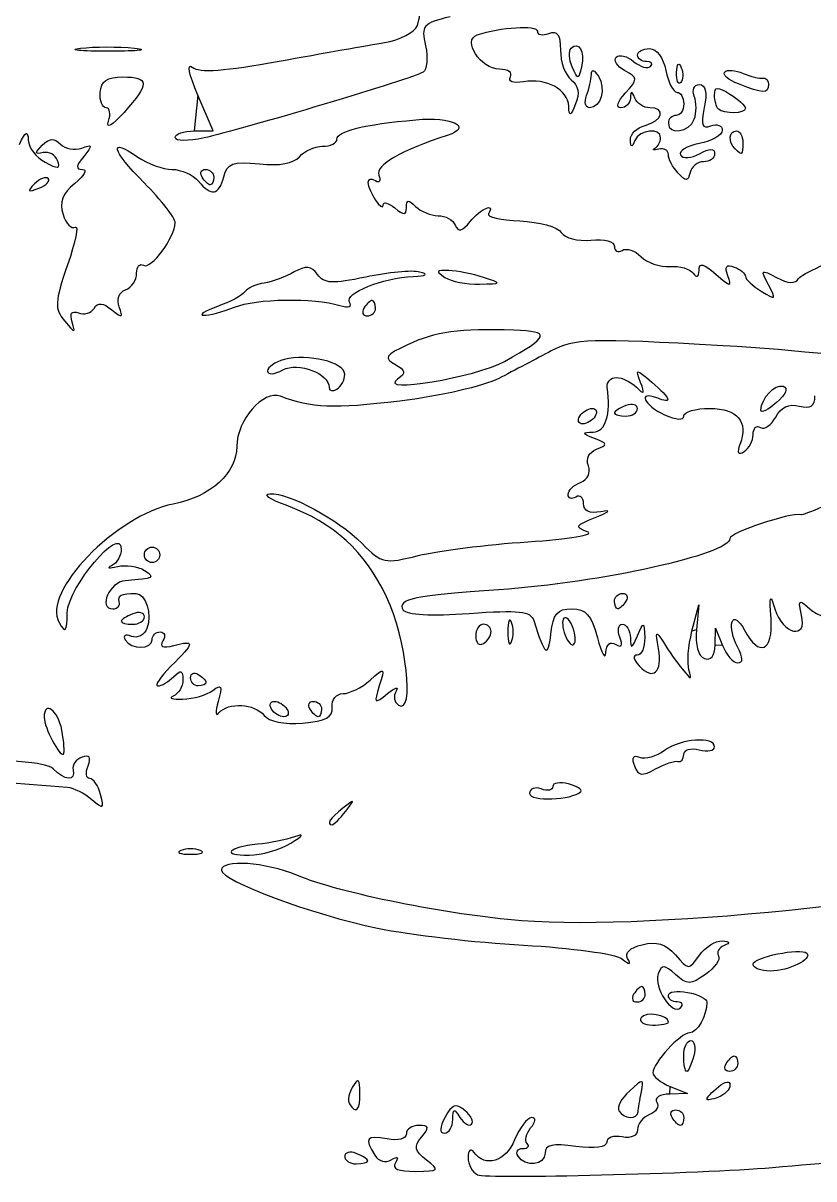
# Model space of a CAD drawing. Extents: x 199 to 1464, y -211 to 790.
# Drawn here: x 911.2 to 1143.9, y -149.9 to 190.1 of the extents above; entities that cross this region are included whole.
import ezdxf

# ---------------------------------------------------------------- set-up
doc = ezdxf.new("R2010")
doc.units = 0
doc.layers.add('Ebene_1', color=7, linetype='CONTINUOUS')

msp = doc.modelspace()

# ---------------------------------------------------------------- linework, layer by layer
at = {"layer": 'Ebene_1', "color": 7}
for points in [[(928.10856, 182.71558), (928.10856, 182.71158), (928.10856, 182.71558), (928.10856, 182.71558)], [(1072.79688, 177.204124), (1072.79688, 177.203892), (1072.79688, 177.204124), (1072.79688, 177.204124)], [(1103.51936, 175.594268), (1103.51928, 175.594268), (1103.51936, 175.594268), (1103.51936, 175.594268)], [(1121.71968, 172.196324), (1121.71968, 172.196092), (1121.71968, 172.196324), (1121.71968, 172.196324)], [(961.52736, 158.397036), (967.11608, 158.397036), (962.6016, 168.928996), (961.52736, 158.397036), (961.52736, 158.397036)], [(1077.01888, 168.787492), (1077.01888, 168.787492), (1077.01888, 168.787492), (1077.01888, 168.787492)], [(1071.7516, 165.687748), (1071.7516, 165.687748), (1071.7516, 165.687748), (1071.7516, 165.687748)], [(1115.81272, 164.822612), (1115.81272, 164.822612), (1115.81272, 164.822612), (1115.81272, 164.822612)], [(936.31768, 161.231916), (936.31768, 161.231916), (936.31768, 161.231916), (936.31768, 161.231916)], [(1120.72608, 153.106004), (1120.72608, 153.106004), (1120.72608, 153.106004), (1120.72608, 153.106004)], [(918.58136, 144.352164), (918.58136, 144.352164), (918.58136, 144.352164), (918.58136, 144.352164)], [(963.87568, 144.790964), (963.87568, 144.790964), (963.87568, 144.790964), (963.87568, 144.790964)], [(1103.9072, 146.047508), (1103.9072, 146.052308), (1103.9072, 146.047508), (1103.9072, 146.047508)], [(1046.64736, 115.309748), (1046.64736, 115.309748), (1046.64736, 115.309748), (1046.64736, 115.309748)], [(973.36584, 106.523708), (973.36584, 106.523708), (973.36584, 106.523708), (973.36584, 106.523708)], [(1014.89928, 106.238876), (1014.89928, 106.238876), (1014.89928, 106.238876), (1014.89928, 106.238876)], [(1052.84088, 90.593452), (1052.84088, 90.593452), (1052.84088, 90.593452), (1052.84088, 90.593452)], [(1005.8284, 86.813844), (1005.8284, 86.813844), (1005.8284, 86.813844), (1005.8284, 86.813844)], [(1092.00168, 76.687588), (1092.00168, 76.687588), (1092.00168, 76.687588), (1092.00168, 76.687588)], [(1128.31984, 76.214764), (1128.31984, 76.214764), (1128.31984, 76.214764), (1128.31984, 76.214764)], [(1074.99376, 74.491756), (1074.99376, 74.491756), (1074.99376, 74.491756), (1074.99376, 74.491756)], [(946.86784, 33.672884), (946.86784, 33.672884), (946.86784, 33.672884), (946.86784, 33.672884)], [(1085.19848, 20.066564), (1085.19848, 20.066564), (1085.19848, 20.066564), (1085.19848, 20.066564)], [(1108.02456, 11.193444), (1110.018, 18.929524), (1109.3524, 11.646324), (1108.02456, 11.193444), (1108.02456, 11.193444)], [(946.86784, 15.459204), (946.86784, 15.459204), (946.86784, 15.459204), (946.86784, 15.459204)], [(1054.95232, 13.829444), (1054.95232, 13.829444), (1054.95232, 13.829444), (1054.95232, 13.829444)], [(1048.91504, 11.128804), (1048.91504, 11.128804), (1048.91504, 11.128804), (1048.91504, 11.128804)], [(1072.95288, 12.355444), (1072.95288, 12.355444), (1072.95288, 12.355444), (1072.95288, 12.355444)], [(1114.82256, 7.094964), (1114.96632, 12.126404), (1117.01728, 7.024004), (1114.82256, 7.095204), (1114.82256, 7.094964)], [(960.47408, -2.476556), (960.47408, -2.476556), (960.47408, -2.476556), (960.47408, -2.476556)], [(984.28512, -11.681516), (984.28512, -11.681516), (984.28512, -11.681516), (984.28512, -11.681516)], [(995.62368, -11.681516), (995.62368, -11.681516), (995.62368, -11.681516), (995.62368, -11.681516)], [(922.59216, -17.918636), (922.59216, -17.918636), (922.59216, -17.918636), (922.59216, -17.918636)], [(1103.9072, -27.074476), (1103.9072, -27.074476), (1103.9072, -27.074476), (1103.9072, -27.074476)], [(1075.29752, -35.945356), (1075.29752, -35.945356), (1075.29752, -35.945356), (1075.29752, -35.945356)], [(1006.11768, -41.729596), (1006.11768, -41.729596), (1006.11768, -41.729596), (1006.11768, -41.729596)], [(963.30872, -53.267116), (963.30872, -53.267116), (963.30872, -53.267116), (963.30872, -53.267116)], [(989.9544, -51.130476), (989.9544, -51.130476), (989.9544, -51.130476), (989.9544, -51.130476)], [(1126.01744, -86.773516), (1126.01744, -86.773516), (1126.01744, -86.773516), (1126.01744, -86.773516)], [(1094.26936, -95.587436), (1094.26936, -95.587436), (1094.26936, -95.587436), (1094.26936, -95.587436)], [(1101.07256, -103.766396), (1101.07256, -103.766396), (1101.07256, -103.766396), (1101.07256, -103.766396)], [(1105.60792, -113.728716), (1105.60792, -113.728716), (1105.60792, -113.728716), (1105.60792, -113.728716)], [(1118.0804, -115.996396), (1118.0804, -115.996396), (1118.0804, -115.996396), (1118.0804, -115.996396)], [(1010.32912, -124.500396), (1010.32912, -124.500396), (1010.32912, -124.500396), (1010.32912, -124.500396)], [(1101.63944, -122.730156), (1106.74184, -124.781116), (1101.5056, -124.923996), (1101.63944, -122.730156), (1101.63944, -122.730156)], [(1112.41112, -126.407516), (1112.41112, -126.407516), (1112.41112, -126.407516), (1112.41112, -126.407516)], [(1037.61128, -132.437356), (1037.6112, -132.437356), (1037.61128, -132.437356), (1037.61128, -132.437356)], [(1092.1752, -130.169676), (1092.1752, -130.169676), (1092.1752, -130.169676), (1092.1752, -130.169676)], [(1102.2064, -131.870476), (1102.2064, -131.870476), (1102.2064, -131.870476), (1102.2064, -131.870476)], [(1012.6316, -144.585276), (1012.6316, -144.585276), (1012.6316, -144.585276), (1012.6316, -144.585276)], [(1029.86992, -144.341516), (1029.86992, -144.341516), (1029.86992, -144.341516), (1029.86992, -144.341516)], [(1131.68672, -146.540316), (1131.68672, -146.539836), (1131.68672, -146.540316), (1131.68672, -146.540316)]]:
    msp.add_lwpolyline(points, close=True, dxfattribs=at)
for points in [[(1027.20616, 189.397628), (1028.99472, 194.058468), (1026.59384, 196.65818), (1024.15112, 192.705548)], [(1036.85752, 191.978524), (1028.8252, 190.039396), (1028.30384, 189.423484), (1029.62024, 183.429908)], [(1017.51504, 184.385524), (1022.09184, 185.13002), (1026.42936, 187.373244), (1027.20616, 189.397628)], [(1044.8488, 186.670252), (1051.54352, 188.93706), (1062.52136, 189.608532), (1062.52136, 187.751044)], [(1062.52136, 187.751044), (1062.52136, 186.651652), (1064.05208, 186.33962), (1065.92296, 187.057572)], [(1065.92296, 187.057572), (1068.43776, 188.022716), (1069.32448, 186.739188), (1069.32448, 182.13414)], [(986.55288, 178.8947), (999.02528, 181.173308), (1012.95824, 183.644212), (1017.51504, 184.385524)], [(1051.3964, 176.538996), (1045.8444, 176.538996), (1040.2936, 185.127748), (1044.8488, 186.670252)], [(1072.44592, 182.68406), (1074.7488, 184.986924), (1076.60512, 181.752252), (1075.5452, 177.283492)], [(936.66304, 181.823004), (927.9324, 181.823004), (924.0828, 182.214636), (928.10856, 182.71558)], [(928.10856, 182.711268), (932.13432, 183.212212), (939.2776, 183.220372), (943.98256, 182.733908)], [(943.98256, 182.733948), (948.6876, 182.242988), (945.39376, 181.833212), (936.66304, 181.823004)], [(1029.62024, 183.429908), (1030.40048, 179.877532), (1030.0652, 176.369148), (1028.87512, 175.633724)], [(1069.32448, 182.13414), (1069.32448, 178.7083), (1070.75104, 174.77222), (1072.49456, 173.387556)], [(1072.79688, 177.203892), (1071.82616, 179.440316), (1071.66824, 181.90646), (1072.44592, 182.68406)], [(1085.72944, 180.094548), (1086.6244, 180.989396), (1088.93664, 180.410444), (1090.86776, 178.80762)], [(1092.00168, 180.69754), (1092.00168, 181.736828), (1093.59192, 182.587228), (1095.53552, 182.587228)], [(1094.64736, 178.80762), (1093.19224, 178.80762), (1092.00168, 179.65802), (1092.00168, 180.69754)], [(1095.53552, 182.587228), (1097.60168, 182.587228), (1099.60312, 179.91858), (1100.3544, 176.162108)], [(962.6016, 168.928996), (959.95056, 175.113516), (959.28176, 178.489012), (960.98136, 177.106156)], [(960.98136, 177.106156), (963.00968, 175.45594), (970.66096, 175.991116), (986.55288, 178.8947)], [(1075.5452, 177.283492), (1074.6056, 173.32202), (1074.48336, 173.318388), (1072.79688, 177.204132)], [(1088.2176, 176.164596), (1085.95424, 177.431116), (1084.83456, 179.199708), (1085.72944, 180.094548)], [(1090.86776, 178.80762), (1092.79888, 177.205028), (1095.03464, 176.549204), (1095.83592, 177.350612)], [(1095.83592, 177.350612), (1096.63736, 178.152028), (1096.1024, 178.80762), (1094.64736, 178.80762)], [(1103.51928, 175.594268), (1103.62816, 178.235932), (1104.16544, 178.77338), (1104.88936, 176.964196)], [(1104.88936, 176.964196), (1105.5444, 175.327356), (1105.46384, 173.371452), (1104.7104, 172.617892)], [(933.88504, 169.735852), (934.1388, 173.104772), (935.85232, 174.271284), (940.5472, 174.271284)], [(940.5472, 174.271284), (948.40504, 174.271284), (948.47896, 172.22762), (940.92432, 163.852484)], [(1028.87512, 175.633724), (1026.07432, 173.90278), (975.52824, 158.762372), (964.44264, 156.333868)], [(1054.58016, 174.264476), (1055.35328, 175.51558), (1053.92064, 176.538996), (1051.3964, 176.538996)], [(1058.4148, 172.841716), (1055.31224, 172.337372), (1053.74784, 172.918836), (1054.58016, 174.264476)], [(1071.7516, 165.687748), (1071.55112, 170.578988), (1065.25896, 173.954028), (1058.4148, 172.841716)], [(1077.01888, 168.787492), (1077.776, 170.760404), (1078.41096, 173.5667), (1078.43008, 175.023708)], [(1080.488, 174.476964), (1082.81408, 170.80258), (1081.25728, 165.20042), (1077.91008, 165.20042)], [(1078.43008, 175.023708), (1078.45008, 176.649212), (1079.24664, 176.43786), (1080.488, 174.476964)], [(1088.41424, 169.531532), (1092.13184, 173.639268), (1092.12176, 173.979652), (1088.2176, 176.164596)], [(1100.3544, 176.162108), (1101.0612, 172.628092), (1102.5324, 169.736756), (1103.62368, 169.736756)], [(1104.7104, 172.617892), (1103.95688, 171.864332), (1103.42088, 173.203644), (1103.51936, 175.594268)], [(1121.71968, 172.196092), (1118.73232, 173.39118), (1116.90248, 174.983116), (1117.65336, 175.734188)], [(1117.65336, 175.734188), (1118.40432, 176.485028), (1120.84848, 176.301116), (1123.08496, 175.325316)], [(1123.08496, 175.325316), (1125.32144, 174.349748), (1127.91664, 173.713428), (1128.85208, 173.911396)], [(1128.85208, 173.911396), (1129.78752, 174.108684), (1130.55288, 173.250812), (1130.55288, 172.003564)], [(1072.49456, 173.387556), (1074.62736, 171.693572), (1075.05048, 169.385716), (1073.78776, 166.334276)], [(1091.23584, 168.035972), (1090.3208, 170.303684), (1090.05624, 170.303684), (1089.91296, 168.035972)], [(1108.69576, 168.6029), (1107.9708, 170.492356), (1108.63256, 172.004476), (1110.18424, 172.004476)], [(1110.18424, 172.004476), (1112.06968, 172.004476), (1112.54224, 169.825428), (1111.63752, 165.302012)], [(1114.6788, 168.999292), (1114.6788, 171.474508), (1115.52496, 171.51374), (1119.21424, 169.210196)], [(1130.55288, 172.003564), (1130.55288, 169.286844), (1128.90288, 169.322668), (1121.71968, 172.196324)], [(935.59896, 165.20042), (934.4684, 165.20042), (933.69712, 167.241364), (933.88504, 169.735852)], [(1077.91008, 165.20042), (1076.66288, 165.20042), (1076.26184, 166.81458), (1077.01888, 168.787492)], [(1087.1148, 165.201324), (1085.58808, 165.201324), (1086.13, 167.007332), (1088.41424, 169.531532)], [(1089.91296, 168.035972), (1089.81456, 166.476916), (1088.55528, 165.201324), (1087.1148, 165.201324)], [(1095.59224, 165.201324), (1093.82528, 165.201324), (1091.86488, 166.476916), (1091.23584, 168.035972)], [(1103.62368, 169.736756), (1104.71504, 169.736756), (1105.60792, 168.206044), (1105.60792, 166.33518)], [(1108.69576, 161.799748), (1109.41368, 163.670612), (1109.41368, 166.732028), (1108.69576, 168.6029)], [(1115.81272, 164.822612), (1115.18904, 165.446236), (1114.6788, 167.325724), (1114.6788, 168.999292)], [(1119.21424, 169.210196), (1121.70872, 167.652276), (1123.74968, 165.772788), (1123.74968, 165.033516)], [(940.92432, 163.852484), (937.39384, 159.938636), (935.5236, 158.87462), (936.31768, 161.231916)], [(936.31768, 161.231916), (937.05296, 163.414588), (936.7296, 165.20042), (935.59896, 165.20042)], [(1073.78776, 166.334276), (1072.2344, 162.580524), (1071.88352, 162.46918), (1071.7516, 165.687748)], [(1094.26936, 160.008932), (1099.4504, 161.363668), (1100.42808, 165.201324), (1095.59224, 165.201324)], [(1105.60792, 166.33518), (1105.60792, 164.464316), (1104.58752, 162.933604), (1103.34024, 162.933604)], [(1111.63752, 165.302012), (1110.58024, 160.015284), (1110.99936, 158.86918), (1113.62176, 159.875364)], [(1123.74968, 165.033516), (1123.74968, 163.403028), (1117.40104, 163.234756), (1115.81272, 164.822612)], [(1003.56072, 155.950852), (1003.56072, 158.351004), (1011.39496, 160.281516), (1026.76272, 161.668676)], [(1026.76272, 161.668676), (1037.504, 162.638348), (1043.75832, 159.522052), (1036.01944, 157.056596)], [(1089.91296, 155.775788), (1089.81456, 157.451628), (1091.77488, 159.356508), (1094.26936, 160.008932)], [(1103.34024, 162.933604), (1102.09304, 162.933604), (1101.07256, 161.913132), (1101.07256, 160.665892)], [(1101.07256, 160.665892), (1101.07256, 157.100588), (1107.24472, 158.018556), (1108.69576, 161.799748)], [(1113.62176, 159.875364), (1115.4504, 160.57722), (1116.94656, 159.995556), (1116.94656, 158.584124)], [(910.08424, 154.430348), (911.98968, 158.381164), (912.57968, 158.655108), (912.69848, 155.644028)], [(946.81216, 143.113988), (937.19696, 152.729108), (936.1932, 156.832092), (944.95792, 150.693156)], [(955.93864, 156.433652), (955.93864, 157.513764), (958.4536, 158.397036), (961.52736, 158.397036)], [(964.44264, 156.333868), (959.72984, 155.301604), (955.93864, 155.346284), (955.93864, 156.433652)], [(1036.01944, 157.056596), (1022.51768, 152.755188), (1014.81032, 148.295044), (1015.91304, 145.42162)], [(1098.8048, 156.318676), (1098.8048, 159.44314), (1092.54952, 158.81838), (1091.23584, 155.56262)], [(1116.94656, 158.584124), (1116.94656, 157.172244), (1113.90168, 155.408188), (1110.18024, 154.663924)], [(1120.72608, 153.106004), (1118.61224, 155.21974), (1118.8392, 158.397268), (1121.104, 158.397268)], [(1121.104, 158.397268), (1122.14344, 158.397268), (1122.99376, 156.866556), (1122.99376, 154.995692)], [(912.69848, 155.644028), (912.78288, 153.505124), (915.01104, 150.599724), (917.64984, 149.18762)], [(917.104, 152.000492), (914.60616, 151.41678), (914.54976, 151.84402), (916.82048, 154.15482)], [(916.82048, 154.15482), (918.91552, 156.285796), (920.31888, 156.374468), (922.1992, 154.494076)], [(922.1992, 154.494076), (923.5984, 153.094892), (926.40472, 152.571732), (928.43544, 153.331412)], [(928.43544, 153.331412), (931.6404, 154.530356), (931.71688, 154.20766), (929.01528, 150.886364)], [(992.504, 150.801548), (993.90168, 152.485556), (996.9612, 153.863196), (999.30296, 153.863196)], [(999.30296, 153.863196), (1001.64472, 153.863196), (1003.56072, 154.802708), (1003.56072, 155.950852)], [(1091.23584, 155.56262), (1090.3756, 153.430964), (1090.0476, 153.48358), (1089.91296, 155.775788)], [(1098.23784, 153.028676), (1096.6788, 152.648604), (1096.16856, 152.76562), (1097.104, 153.28878)], [(1097.104, 153.28878), (1098.03944, 153.811948), (1098.8048, 155.175292), (1098.8048, 156.318676)], [(1101.07256, 151.427436), (1101.07256, 152.688068), (1099.79696, 153.40874), (1098.23784, 153.028676)], [(1110.18024, 154.663924), (1106.45872, 153.91966), (1103.96944, 152.411628), (1104.64856, 151.312924)], [(1110.28104, 151.668724), (1113.30856, 153.289012), (1114.6788, 153.291052), (1114.6788, 151.668724)], [(1122.99376, 154.995692), (1122.99376, 151.142164), (1122.828, 151.00406), (1120.72608, 153.106004)], [(921.3348, 149.674724), (920.7228, 151.354876), (918.81888, 152.401428), (917.104, 152.000492)], [(917.64984, 149.18762), (921.48208, 147.136468), (922.22368, 147.234428), (921.3348, 149.674724)], [(929.01528, 150.886364), (926.6868, 148.023828), (926.60728, 147.060276), (928.69952, 147.060276)], [(944.95792, 150.693156), (947.81064, 148.695068), (952.34376, 147.060276), (955.03168, 147.060276)], [(980.70976, 148.664908), (986.69592, 148.06646), (990.86008, 148.82138), (992.504, 150.801548)], [(1103.9072, 146.052276), (1102.34808, 147.747844), (1101.07256, 150.166588), (1101.07256, 151.427436)], [(1104.64856, 151.312924), (1105.33872, 150.196068), (1107.82264, 150.352996), (1110.28104, 151.668724)], [(1114.6788, 151.668724), (1114.6788, 150.377716), (1113.22296, 149.321188), (1111.44352, 149.321188)], [(928.69952, 147.060276), (930.23768, 147.060276), (929.21256, 145.210948), (926.42144, 142.95094)], [(955.03168, 147.060276), (957.71952, 147.060276), (961.18904, 145.529564), (962.74176, 143.6587)], [(963.87568, 144.790964), (963.10488, 146.038212), (963.55488, 147.058684), (964.87568, 147.058684)], [(964.87568, 147.058684), (966.19656, 147.058684), (967.27728, 146.038212), (967.27728, 144.790964)], [(970.23624, 144.923628), (971.27152, 148.882612), (972.86, 149.449988), (980.70976, 148.664908)], [(1111.44352, 149.321188), (1109.66408, 149.321188), (1107.87832, 147.890932), (1107.47504, 146.142756)], [(914.51504, 142.803772), (912.29208, 140.564172), (912.55256, 140.303836), (915.78448, 141.5343)], [(918.58136, 144.352164), (917.88312, 145.050396), (916.05336, 144.353764), (914.51504, 142.803772)], [(915.78448, 141.5343), (918.02096, 142.386052), (919.2796, 143.653932), (918.58136, 144.352164)], [(926.42144, 142.95094), (922.68768, 139.92762), (921.7656, 137.521804), (922.93192, 133.847196)], [(955.93856, 131.373116), (955.93856, 132.811076), (951.83168, 138.094404), (946.81216, 143.113988)], [(962.74176, 143.6587), (966.59328, 139.017812), (968.7888, 139.388356), (970.23624, 144.923628)], [(966.2772, 142.523252), (965.7272, 142.523252), (964.64648, 143.543724), (963.87568, 144.790964)], [(967.27728, 144.790964), (967.27728, 143.543724), (966.82728, 142.523252), (966.2772, 142.523252)], [(1014.87336, 143.674572), (1013.6404, 144.436524), (1012.6472, 144.234468), (1012.66632, 143.225564)], [(1012.66632, 143.225564), (1012.71512, 140.661228), (1017.08968, 134.137916), (1017.13232, 136.566188)], [(1015.91304, 145.42162), (1016.57416, 143.698836), (1016.10624, 142.91262), (1014.87336, 143.674572)], [(1107.47504, 146.142756), (1106.85776, 143.466844), (1106.2936, 143.451884), (1103.9072, 146.047508)], [(1017.13232, 136.566188), (1017.15072, 137.654236), (1018.69776, 137.274164), (1020.56856, 135.72146)], [(1023.97016, 135.898348), (1023.97016, 138.230916), (1024.57488, 138.292596), (1026.69144, 136.17614)], [(1026.69144, 136.17614), (1028.18816, 134.679444), (1031.16448, 133.454876), (1033.3056, 133.454876)], [(1042.7864, 131.754092), (1045.92024, 135.607852), (1050.24056, 137.439708), (1048.13488, 134.021812)], [(922.93192, 133.847196), (923.80376, 131.100084), (925.42064, 129.411084), (926.52488, 130.093444)], [(1020.56856, 135.72146), (1023.30056, 133.454196), (1023.97016, 133.488892), (1023.97016, 135.898348)], [(1033.3056, 133.454876), (1035.44672, 133.454876), (1037.72968, 132.179292), (1038.37888, 130.620236)], [(1048.13488, 134.021812), (1047.55864, 133.086372), (1051.73568, 132.129852), (1057.41728, 131.896052)], [(926.52488, 130.093444), (927.6292, 130.776028), (926.61832, 125.770044), (924.2784, 118.968932)], [(946.61968, 118.867116), (948.80312, 117.517596), (955.93856, 127.093484), (955.93856, 131.373116)], [(1038.37888, 130.620236), (1039.23784, 128.557516), (1040.43808, 128.86638), (1042.7864, 131.754092)], [(1057.41728, 131.896052), (1063.09888, 131.662476), (1068.5712, 130.13834), (1069.57808, 128.50922)], [(1069.57808, 128.50922), (1070.6236, 126.8175), (1074.36584, 125.857348), (1078.3036, 126.2703)], [(1078.3036, 126.2703), (1082.358, 126.6955), (1085.19848, 125.933772), (1085.19848, 124.42098)], [(1085.19848, 124.42098), (1085.19848, 123.006148), (1086.2268, 122.484124), (1087.4836, 123.260812)], [(1087.4836, 123.260812), (1088.74048, 124.037732), (1091.22824, 123.213212), (1093.012, 121.42986)], [(1139.39688, 114.946004), (1140.20208, 116.249036), (1149.31264, 120.431156), (1159.64256, 124.240012)], [(944.6, 116.508684), (944.6, 118.49226), (945.50888, 119.553548), (946.61968, 118.867116)], [(1093.012, 121.42986), (1094.79584, 119.646076), (1098.6148, 118.335108), (1101.49856, 118.516748)], [(1110.10864, 117.365428), (1110.13504, 119.760364), (1111.36504, 119.478716), (1115.06336, 116.231572)], [(1118.5804, 115.764652), (1117.58128, 118.508588), (1118.12328, 119.254668), (1120.4636, 118.356652)], [(924.2784, 118.968932), (920.47624, 107.9179), (920.38568, 106.16246), (923.42632, 102.45406)], [(941.3416, 111.651692), (943.13376, 112.339492), (944.6, 114.525116), (944.6, 116.508684)], [(990.99368, 116.887852), (988.5512, 115.49502), (984.55616, 114.034156), (982.11584, 113.641612)], [(997.83224, 116.141092), (995.96776, 118.690908), (994.44672, 118.857132), (990.99368, 116.887852)], [(1012.04696, 115.396372), (1002.25296, 113.295788), (999.81952, 113.42346), (997.83224, 116.141092)], [(1027.88552, 116.883316), (1025.6736, 117.459316), (1018.54624, 116.79034), (1012.04696, 115.396372)], [(1026.00936, 115.572804), (1029.94592, 115.747412), (1030.56984, 116.18418), (1027.88552, 116.883316)], [(1036.44264, 117.3169), (1032.70624, 117.473372), (1032.50648, 117.121876), (1035.30872, 115.309748)], [(1046.64736, 115.309748), (1043.5292, 116.308444), (1038.93712, 117.211676), (1036.44264, 117.3169)], [(1101.49856, 118.516748), (1104.38232, 118.698172), (1107.49152, 117.796748), (1108.40792, 116.51322)], [(1108.40792, 116.51322), (1109.43616, 115.072772), (1110.08728, 115.399092), (1110.10864, 117.365428)], [(1115.06336, 116.231572), (1119.32544, 112.489164), (1119.79576, 112.426796), (1118.5804, 115.764652)], [(1120.4636, 118.356652), (1122.27096, 117.662956), (1123.74968, 116.429772), (1123.74968, 115.615884)], [(1123.74968, 115.615884), (1123.74968, 114.802228), (1125.85152, 112.823876), (1128.4204, 111.219468)], [(1130.51648, 113.113236), (1128.11816, 117.5947), (1128.284, 117.740964), (1132.93728, 115.250556)], [(982.11584, 113.641612), (979.67552, 113.248844), (977.12432, 112.085956), (976.44656, 111.0571)], [(1007.24896, 108.042844), (1005.65912, 110.615116), (1017.0108, 115.171644), (1026.00936, 115.572804)], [(1035.30872, 115.309748), (1037.1796, 114.100828), (1041.77176, 113.197596), (1045.51344, 113.30282)], [(1045.51344, 113.30282), (1052.18024, 113.491036), (1052.20296, 113.530724), (1046.64736, 115.309748)], [(1128.4204, 111.219468), (1132.76472, 108.506372), (1132.9112, 108.638804), (1130.51648, 113.113236)], [(1132.93728, 115.250556), (1136.35408, 113.4221), (1138.39544, 113.325724), (1139.39688, 114.946004)], [(939.49848, 106.62054), (938.65544, 108.872828), (939.4008, 110.906972), (941.3416, 111.651692)], [(976.44656, 111.0571), (975.7688, 110.02846), (972.15288, 108.093868), (968.41112, 106.757956)], [(973.36584, 106.523708), (979.85144, 109.116612), (996.67672, 109.4003), (1004.4116, 107.046868)], [(925.62504, 102.15722), (924.81608, 104.74718), (925.42368, 105.625916), (927.47824, 104.837428)], [(927.47824, 104.837428), (929.15944, 104.192268), (931.23928, 104.803428), (932.10008, 106.196924)], [(932.10008, 106.196924), (933.22552, 108.0179), (934.68336, 107.90202), (937.28952, 105.784428)], [(937.28952, 105.784428), (940.37208, 103.279964), (940.70224, 103.404916), (939.49848, 106.62054)], [(968.41112, 106.757956), (964.66936, 105.422276), (962.81712, 104.248732), (964.29496, 104.150316)], [(964.29496, 104.150316), (965.77288, 104.052804), (969.85472, 105.119764), (973.36584, 106.523708)], [(1004.4116, 107.046868), (1006.96456, 106.270172), (1008.09856, 106.668156), (1007.24896, 108.042844)], [(1011.49776, 106.238876), (1010.72688, 104.991636), (1011.17688, 103.971164), (1012.49776, 103.971164)], [(1013.89928, 108.506596), (1013.34928, 108.506596), (1012.26856, 107.486124), (1011.49776, 106.238876)], [(1012.49776, 103.971164), (1013.81864, 103.971164), (1014.89928, 104.991636), (1014.89928, 106.238876)], [(1014.89928, 106.238876), (1014.89928, 107.486124), (1014.44928, 108.506596), (1013.89928, 108.506596)], [(923.42632, 102.45406), (926.38088, 98.850204), (926.67024, 98.811204), (925.62504, 102.15722)], [(1055.6048, 99.777932), (1039.73768, 100.315604), (1032.48696, 99.31962), (1024.32592, 95.481284)], [(1052.84088, 90.593452), (1066.24032, 98.01614), (1066.65784, 99.4033), (1055.6048, 99.777932)], [(1024.32592, 95.481284), (1017.78296, 92.403772), (1017.27672, 91.61778), (1020.62952, 89.741468)], [(1117.20472, 95.181268), (1077.66216, 97.4449), (1073.53248, 97.32154), (1066.63288, 93.669836)], [(1005.8284, 86.813844), (1005.8284, 90.323588), (995.00416, 92.935548), (988.02392, 91.11026)], [(1066.63288, 93.669836), (1062.50064, 91.482844), (1055.54808, 87.841804), (1051.1828, 85.578396)], [(1200.85208, 80.67786), (1200.85208, 85.766164), (1161.01528, 92.673172), (1117.20472, 95.181268)], [(988.02392, 91.11026), (985.34392, 90.409308), (983.15128, 88.898556), (983.15128, 87.752908)], [(987.63448, 88.069252), (992.18816, 90.506372), (1001.29304, 87.04878), (1001.29304, 82.882532)], [(1021.4076, 85.3811), (1015.22416, 81.02958), (1044.27112, 85.846212), (1052.84088, 90.593452)], [(1020.62952, 89.741468), (1023.83, 87.950428), (1023.96704, 87.182348), (1021.4076, 85.3811)], [(1092.9212, 84.407348), (1091.34808, 88.537308), (1091.4364, 88.539124), (1096.1884, 84.470868)], [(983.15128, 87.752908), (983.15128, 86.594108), (985.14024, 86.734476), (987.63448, 88.069252)], [(1003.56072, 82.427852), (1004.80792, 83.198876), (1005.8284, 85.172476), (1005.8284, 86.813844)], [(1051.1828, 85.578396), (1046.81744, 83.315212), (1033.71176, 80.318652), (1022.05904, 78.9197)], [(1083.10008, 82.997052), (1082.8976, 84.556108), (1084.10336, 85.8317), (1085.77944, 85.8317)], [(1085.77944, 85.8317), (1087.45552, 85.8317), (1090.11192, 84.556108), (1091.68248, 82.997052)], [(986.93888, 80.329084), (981.89944, 82.262996), (974.0804, 73.299164), (974.0804, 65.58802)], [(1001.29304, 82.882532), (1001.29304, 81.861604), (1002.31344, 81.65706), (1003.56072, 82.427852)], [(1078.96232, 69.79826), (1082.63736, 69.94566), (1084.16288, 74.812412), (1083.10008, 82.997052)], [(1091.68248, 82.997052), (1093.97296, 80.723436), (1094.21808, 81.002596), (1092.9212, 84.407348)], [(1097.67096, 79.849236), (1091.89656, 82.06502), (1093.92344, 77.647052), (1099.93864, 74.906292)], [(1096.1884, 84.470844), (1101.91624, 79.566452), (1102.40872, 78.031204), (1097.67096, 79.849236)], [(1128.31984, 76.214764), (1128.39344, 79.76238), (1132.41288, 84.076484), (1134.87896, 83.254668)], [(1134.87896, 83.254668), (1136.44064, 82.733996), (1135.64784, 80.840452), (1132.87352, 78.46502)], [(1022.05904, 78.9197), (1002.47688, 76.568532), (996.0688, 76.825692), (986.93888, 80.329084)], [(1092.00168, 76.687588), (1092.00168, 77.895596), (1090.47096, 78.296756), (1088.60008, 77.578796)], [(1132.87352, 78.46502), (1130.34992, 76.304116), (1128.30072, 75.29158), (1128.31984, 76.214764)], [(1132.67712, 74.225748), (1134.23984, 77.14566), (1136.56064, 78.219652), (1139.594, 77.42618)], [(1139.594, 77.42618), (1142.95136, 76.548348), (1144.17824, 77.35138), (1144.23128, 80.465372)], [(1074.99376, 74.491756), (1075.76464, 75.738996), (1077.41576, 76.759468), (1078.66304, 76.759468)], [(1078.66304, 76.759468), (1079.91024, 76.759468), (1080.30008, 75.738996), (1079.5292, 74.491756)], [(1088.60008, 77.578796), (1086.7292, 76.860836), (1085.19848, 75.87234), (1085.19848, 75.382284)], [(1085.19848, 75.382284), (1085.19848, 74.892004), (1086.7292, 74.490844), (1088.60008, 74.490844)], [(1088.60008, 74.490844), (1090.47096, 74.490844), (1092.00168, 75.479348), (1092.00168, 76.687588)], [(1099.93864, 74.906292), (1103.38744, 73.334996), (1105.60792, 73.192356), (1105.60792, 74.542324)], [(1105.60792, 74.542324), (1105.60792, 75.762812), (1109.07048, 76.761516), (1113.30232, 76.761516)], [(1113.30232, 76.761516), (1121.44488, 76.761516), (1124.718, 72.852652), (1122.15928, 66.184652)], [(1075.86, 72.224036), (1074.61272, 72.224036), (1074.22296, 73.244508), (1074.99376, 74.491756)], [(1079.5292, 74.491756), (1078.7584, 73.244508), (1077.1072, 72.224036), (1075.86, 72.224036)], [(1126.01744, 69.092092), (1126.01744, 70.962964), (1126.98672, 71.89454), (1128.17136, 71.162524)], [(1128.17136, 71.162524), (1129.356, 70.430276), (1131.3836, 71.80882), (1132.67712, 74.225748)], [(1079.36344, 67.927172), (1075.54144, 69.42454), (1075.4912, 69.659028), (1078.96232, 69.79826)], [(1123.36432, 64.050732), (1124.82352, 64.952604), (1126.01744, 67.221228), (1126.01744, 69.092092)], [(974.0804, 65.58802), (974.0804, 57.741268), (966.40368, 50.769852), (955.39144, 48.616204)], [(1077.53504, 59.857956), (1076.74728, 61.910692), (1077.74048, 63.915804), (1079.96856, 64.770964)], [(1079.96856, 64.770964), (1083.30968, 66.0529), (1083.2416, 66.408028), (1079.36344, 67.927172)], [(1122.15928, 66.184652), (1121.1856, 63.647308), (1121.5804, 62.948396), (1123.36432, 64.050732)], [(1075.22904, 54.994156), (1077.35408, 55.809628), (1078.31264, 57.831524), (1077.53504, 59.857956)], [(1071.59224, 51.439508), (1071.59224, 52.626884), (1073.2288, 54.226532), (1075.22904, 54.994156)], [(988.6148, 48.24838), (983.73896, 50.034884), (981.57616, 51.568316), (983.80856, 51.6563)], [(983.80856, 51.6563), (989.58088, 51.883532), (1003.67416, 44.281012), (1010.92856, 37.026564)], [(1073.85992, 50.682092), (1072.61272, 49.911292), (1071.59224, 50.252132), (1071.59224, 51.439508)], [(1076.12768, 48.760652), (1076.12768, 50.588212), (1075.1072, 51.453116), (1073.85992, 50.682092)], [(1159.31648, 53.80338), (1149.56792, 49.02122), (1140.89392, 45.266556), (1140.04088, 45.459316)], [(955.39144, 48.616204), (938.46, 45.305108), (916.59872, 22.655604), (921.7696, 13.782244)], [(1018.12864, 21.358244), (1011.80744, 34.720084), (1002.57208, 43.134452), (988.6148, 48.24838)], [(1081.23, 46.384092), (1077.82928, 45.753212), (1076.12768, 46.5451), (1076.12768, 48.760652)], [(1077.2212, 40.491684), (1073.35648, 41.847284), (1073.63464, 42.339388), (1079.58704, 44.679444)], [(1079.58704, 44.679444), (1083.8016, 46.336012), (1084.418, 46.975732), (1081.23, 46.384092)], [(1140.04088, 45.459316), (1136.91096, 46.167068), (1119.21424, 40.242244), (1119.21424, 38.486564)], [(924.19368, 16.667444), (924.3472, 24.080164), (940.06464, 42.686804), (940.06464, 35.456004)], [(1027.4908, 33.467604), (1033.204, 34.906244), (1047.716, 36.729524), (1059.7396, 37.519364)], [(1119.21424, 38.486564), (1119.21424, 33.853364), (1080.89272, 25.366004), (1051.1828, 23.418964)], [(1059.7396, 37.519364), (1071.93368, 38.320324), (1079.66408, 39.634724), (1077.2212, 40.491684)], [(940.06464, 35.456004), (940.06464, 33.437284), (938.78904, 31.199684), (937.23, 30.483524)], [(946.86784, 33.672884), (946.86784, 34.920084), (947.88832, 35.940564), (949.13552, 35.940564)], [(949.13552, 35.940564), (950.3828, 35.940564), (951.40328, 34.920084), (951.40328, 33.672884)], [(1010.92856, 37.026564), (1016.82192, 31.133284), (1017.57608, 30.971124), (1027.4908, 33.467604)], [(938.9308, 30.242964), (941.42528, 30.826644), (944.99696, 30.322164), (946.86784, 29.122884)], [(949.13552, 31.405124), (947.88832, 31.405124), (946.86784, 32.425604), (946.86784, 33.672884)], [(951.40328, 33.672884), (951.40328, 32.425604), (950.3828, 31.405124), (949.13552, 31.405124)], [(937.23, 30.483524), (935.67096, 29.767604), (936.43632, 29.659204), (938.9308, 30.242964)], [(946.86784, 29.122884), (950.2572, 26.949284), (949.76576, 26.682404), (941.23904, 26.064244)], [(941.23904, 26.064244), (936.65752, 25.732004), (933.19416, 17.801364), (937.63064, 17.801364)], [(939.49776, 19.842244), (938.95272, 21.804324), (939.99, 22.336804), (944.35744, 22.336804)], [(944.35744, 22.336804), (947.26392, 22.336804), (949.22856, 16.147044), (947.63784, 12.001684)], [(1021.66544, -10.523356), (1026.49888, -13.510636), (1024.00976, 8.926404), (1018.12864, 21.358244)], [(1051.1828, 23.418964), (1026.46832, 21.799524), (1021.06944, 20.655044), (1023.0472, 17.455044)], [(1085.19848, 20.066564), (1085.19848, 21.313764), (1086.2792, 22.334244), (1087.60008, 22.334244)], [(1087.60008, 22.334244), (1088.92096, 22.334244), (1089.37096, 21.313764), (1088.60008, 20.066564)], [(1131.29872, 14.961044), (1130.80888, 21.776164), (1131.0316, 22.341524), (1132.42048, 17.807444)], [(1140.27136, 15.962644), (1139.234, 20.256804), (1139.55112, 20.687924), (1142.03656, 18.362564)], [(937.63064, 17.801364), (938.96936, 17.801364), (939.80952, 18.719764), (939.49776, 19.842244)], [(946.86784, 15.459204), (946.86784, 16.667284), (945.33712, 17.068404), (943.46624, 16.350484)], [(1023.0472, 17.455044), (1023.91344, 16.053364), (1031.39616, 15.668964), (1042.43672, 16.458804)], [(1042.43672, 16.458804), (1057.15648, 17.511764), (1060.60648, 17.133044), (1061.46848, 14.368884)], [(1066.52288, 10.426004), (1067.18912, 16.404644), (1068.34488, 17.796084), (1072.64448, 17.796084)], [(1072.64448, 17.796084), (1076.856, 17.796084), (1078.4088, 16.049284), (1080.20344, 9.292164)], [(1086.19856, 17.798804), (1085.64848, 17.798804), (1085.19848, 18.819284), (1085.19848, 20.066564)], [(1088.60008, 20.066564), (1087.82928, 18.819284), (1086.74856, 17.798804), (1086.19856, 17.798804)], [(1132.42048, 17.807444), (1134.72976, 10.268644), (1142.06336, 8.545444), (1140.27136, 15.962644)], [(1142.03656, 18.362564), (1145.66144, 14.970964), (1149.54632, 14.582964), (1147.55096, 17.811524)], [(921.7696, 13.782244), (923.67448, 10.513364), (924.07608, 10.991604), (924.19368, 16.667444)], [(943.46624, 16.350484), (941.59536, 15.632484), (940.06464, 14.644004), (940.06464, 14.153924)], [(940.06464, 14.153924), (940.06464, 13.663684), (941.59536, 13.262484), (943.46624, 13.262484)], [(943.46624, 13.262484), (945.33712, 13.262484), (946.86784, 14.250964), (946.86784, 15.459204)], [(1054.95232, 13.829444), (1054.32328, 15.388484), (1053.80856, 14.112884), (1053.80856, 10.994804)], [(1054.95232, 8.160164), (1055.58144, 9.719204), (1055.58144, 12.270404), (1054.95232, 13.829444)], [(1061.46848, 14.368884), (1064.72592, 3.924004), (1065.71256, 3.154404), (1066.52288, 10.426004)], [(1070.3516, 15.045604), (1069.728, 14.422004), (1069.87808, 12.190964), (1070.68512, 10.087684)], [(1072.95288, 12.355444), (1072.14576, 14.458724), (1070.9752, 15.669204), (1070.3516, 15.045604)], [(1092.00168, 9.859124), (1093.86128, 14.186804), (1093.95792, 14.160724), (1094.11, 9.292164)], [(1121.4148, 6.582724), (1120.0428, 9.146404), (1119.32568, 12.460164), (1119.8212, 13.946644)], [(1119.8212, 13.946644), (1120.33688, 15.493684), (1121.88848, 14.470244), (1123.4496, 11.553284)], [(1123.4496, 11.553284), (1127.8144, 3.397684), (1131.99928, 5.214404), (1131.29872, 14.961044)], [(943.05584, 9.708084), (941.26848, 10.393844), (940.44712, 9.946164), (941.21456, 8.704404)], [(947.63784, 12.001684), (946.8924, 10.059124), (944.83048, 9.027044), (943.05584, 9.708084)], [(949.13552, 8.729364), (949.13552, 9.976564), (950.21624, 10.997044), (951.53704, 10.997044)], [(951.53712, 10.997044), (952.85792, 10.997044), (953.20856, 9.815764), (952.31632, 8.372164)], [(1046.64736, 13.262484), (1045.40008, 13.262484), (1044.3796, 11.671684), (1044.3796, 9.727124)], [(1048.91504, 11.128804), (1048.91504, 12.302324), (1047.89456, 13.262484), (1046.64736, 13.262484)], [(1046.64736, 7.593204), (1047.89456, 8.364244), (1048.91504, 9.955044), (1048.91504, 11.128804)], [(1053.80856, 10.994804), (1053.80856, 7.876644), (1054.32328, 6.601044), (1054.95232, 8.160164)], [(1073.2864, 7.397764), (1073.91, 8.021364), (1073.75992, 10.252324), (1072.95288, 12.355444)], [(1086.78888, 9.487204), (1085.99248, 11.562644), (1086.32928, 13.260644), (1087.53736, 13.260644)], [(1087.53736, 13.260644), (1088.74552, 13.260644), (1089.80568, 11.474884), (1089.89336, 9.292164)], [(1098.13904, 6.156644), (1097.18312, 11.378484), (1097.36952, 11.604804), (1099.62624, 7.961924)], [(1107.13856, -0.145116), (1106.52944, 1.836404), (1106.92808, 6.938724), (1108.02456, 11.193444)], [(1109.3524, 11.646324), (1108.9444, 7.182724), (1109.84656, 3.918164), (1111.6828, 3.213604)], [(941.21456, 8.704404), (943.02208, 5.779684), (949.13552, 5.799924), (949.13552, 8.729204)], [(952.31632, 8.372164), (951.2048, 6.573604), (952.23352, 6.149844), (955.58408, 7.026084)], [(955.58408, 7.026084), (961.8392, 8.661764), (961.73352, 7.927204), (954.70176, 0.895524)], [(1044.3796, 9.727124), (1044.3796, 7.782804), (1045.40008, 6.822404), (1046.64736, 7.593204)], [(1070.68512, 10.087684), (1071.49216, 7.984644), (1072.6628, 6.774084), (1073.2864, 7.397764)], [(1080.20344, 9.292164), (1081.44568, 4.615044), (1082.56752, 2.634404), (1082.6964, 4.890804)], [(1082.6964, 4.890804), (1082.84064, 7.415844), (1083.9508, 8.362644), (1085.58392, 7.353284)], [(1085.58392, 7.353284), (1087.36776, 6.250724), (1087.76256, 6.949844), (1086.78888, 9.487204)], [(1089.89336, 9.292164), (1090.0296, 5.898804), (1090.33512, 5.980884), (1092.00168, 9.859124)], [(1094.11, 9.292164), (1094.19776, 6.485844), (1093.20864, 4.189844), (1091.91224, 4.189844)], [(1099.62624, 7.961924), (1101.04536, 5.671284), (1103.56528, 2.099684), (1105.22616, 0.024964)], [(1111.6828, 3.213604), (1113.59056, 2.481524), (1114.73104, 3.891364), (1114.82256, 7.094964)], [(1117.01728, 7.024004), (1118.14528, 4.217684), (1120.15744, 1.921684), (1121.48872, 1.921684)], [(1091.91224, 4.189844), (1090.55216, 4.189844), (1090.792, 2.851844), (1092.4792, 1.026324)], [(1092.4792, 1.026324), (1096.60792, -3.440556), (1099.42792, -0.884636), (1098.13904, 6.156644)], [(1121.48872, 1.921684), (1123.1804, 1.921684), (1123.15808, 3.325364), (1121.41512, 6.582724)], [(954.70176, 0.895524), (951.52696, -2.279276), (949.79216, -4.876956), (950.84664, -4.876956)], [(1013.32136, -3.176156), (1017.63336, 0.670804), (1017.71576, 0.619044), (1016.00744, -4.859036)], [(1105.22616, 0.024964), (1107.8344, -3.233116), (1108.09504, -3.256236), (1107.13856, -0.145116)], [(950.84664, -4.876956), (951.90112, -4.876956), (953.9884, -3.652396), (955.48512, -2.155676)], [(958.2064, -3.100476), (958.2064, -5.116876), (956.9308, -7.257836), (955.37176, -7.858316)], [(955.48512, -2.155676), (957.60168, -0.039036), (958.2064, -0.249036), (958.2064, -3.100476)], [(960.47408, -2.476556), (960.47408, -1.155836), (961.49456, -0.705756), (962.74184, -1.476716)], [(962.74184, -4.878316), (961.49456, -4.878316), (960.47408, -3.797516), (960.47408, -2.476556)], [(962.74184, -1.476716), (963.98904, -2.247516), (965.00952, -3.328156), (965.00952, -3.878236)], [(1005.33488, -7.144716), (1007.2808, -7.144716), (1010.87472, -5.358876), (1013.32136, -3.176156)], [(958.2064, -8.779916), (961.32448, -8.686956), (965.29848, -7.522956), (967.03744, -6.194316)], [(965.00952, -3.878236), (965.00952, -4.428156), (963.98904, -4.878316), (962.74184, -4.878316)], [(967.03744, -6.194236), (969.61608, -4.224076), (969.90232, -4.820956), (968.58968, -9.430076)], [(1016.00744, -4.859036), (1014.36576, -10.123756), (1014.53016, -10.278876), (1018.40904, -7.126796)], [(1018.40904, -7.126796), (1020.69928, -5.265676), (1021.85032, -4.948156), (1020.96696, -6.421036)], [(1020.96696, -6.421036), (1020.08352, -7.893916), (1020.39784, -9.739836), (1021.66544, -10.523356)], [(922.59216, -17.918636), (921.45208, -11.983516), (917.38752, -9.000796), (917.38752, -14.099116)], [(955.37176, -7.858316), (953.81272, -8.458796), (955.08832, -8.873596), (958.2064, -8.779916)], [(968.58968, -9.430076), (967.70448, -12.538476), (967.81232, -14.061196), (968.82952, -12.813996)], [(968.82952, -12.813996), (971.46856, -9.577756), (979.3292, -10.011276), (982.10784, -13.546236)], [(984.28512, -11.681516), (983.51432, -10.434236), (983.90408, -9.413756), (985.15136, -9.413756)], [(985.15136, -9.413756), (986.39856, -9.413756), (988.04968, -10.434236), (988.82056, -11.681516)], [(995.62368, -11.681516), (994.85288, -10.434236), (995.30288, -9.413756), (996.62376, -9.413756)], [(996.62376, -9.413756), (997.94456, -9.413756), (999.02528, -10.434236), (999.02528, -11.681516)], [(1002.11192, -11.113196), (1001.93592, -8.894716), (1003.3572, -7.144716), (1005.33488, -7.144716)], [(982.10784, -13.546236), (983.56, -15.393516), (987.9164, -16.264796), (993.4464, -15.813916)], [(987.95432, -13.949196), (986.70712, -13.949196), (985.056, -12.928716), (984.28512, -11.681516)], [(988.82056, -11.681516), (989.59144, -12.928716), (989.2016, -13.949196), (987.95432, -13.949196)], [(993.4464, -15.813916), (1000.3612, -15.249916), (1002.3544, -14.168716), (1002.11192, -11.113196)], [(998.02528, -13.949196), (997.47528, -13.949196), (996.39456, -12.928716), (995.62368, -11.681516)], [(999.02528, -11.681516), (999.02528, -12.928716), (998.57528, -13.949196), (998.02528, -13.949196)], [(917.38752, -14.099116), (917.38752, -17.099036), (922.01592, -25.955596), (923.04024, -24.915836)], [(923.04024, -24.915836), (923.45272, -24.497276), (923.25096, -21.348556), (922.59216, -17.918636)], [(1114.6788, -22.808476), (1114.6788, -19.639596), (1104.72216, -20.376556), (1099.90016, -23.902396)], [(1105.60792, -25.023996), (1105.60792, -23.608316), (1107.60768, -23.014876), (1110.14336, -23.677916)], [(1110.14336, -23.677916), (1112.63784, -24.330316), (1114.6788, -23.939196), (1114.6788, -22.808476)], [(919.99536, -29.257196), (917.97224, -27.233916), (907.12984, -26.422556), (882.12448, -26.422556)], [(928.52048, -25.829516), (926.76272, -26.467436), (925.5796, -28.137356), (925.89144, -29.540636)], [(930.29248, -28.380716), (931.27952, -25.808636), (930.73568, -25.025596), (928.52048, -25.829516)], [(1092.63784, -25.917756), (1090.68376, -25.167836), (1090.15216, -26.008476), (1091.0688, -28.396156)], [(1099.90016, -23.902396), (1097.53136, -25.634476), (1094.26336, -26.541356), (1092.63784, -25.917756)], [(1097.33072, -29.300716), (1100.01232, -27.811276), (1102.97176, -26.809676), (1103.9072, -27.074476)], [(1103.9072, -27.074476), (1104.84264, -27.339596), (1105.60792, -26.416876), (1105.60792, -25.023996)], [(925.89144, -29.540636), (926.64536, -32.933356), (923.52152, -32.783276), (919.99536, -29.257196)], [(930.80048, -32.091836), (929.73784, -32.091836), (929.5092, -30.421916), (930.29248, -28.380716)], [(1091.0688, -28.396156), (1092.21424, -31.381116), (1093.302, -31.538316), (1097.33072, -29.300716)], [(857.78008, -32.125196), (868.24552, -31.194076), (897.93584, -32.326956), (924.19064, -34.659596)], [(933.97312, -36.835916), (933.2908, -34.226636), (931.86312, -32.091836), (930.80048, -32.091836)], [(1071.68216, -33.725916), (1069.13824, -33.060636), (1067.0568, -33.409356), (1067.0568, -34.500636)], [(1075.29752, -35.945356), (1075.85304, -35.389996), (1074.22608, -34.391036), (1071.68216, -33.725916)], [(924.19064, -34.659596), (926.06152, -34.825116), (929.30704, -36.451036), (931.40296, -38.270876)], [(931.40296, -38.270876), (934.83272, -41.249116), (935.08976, -41.105756), (933.97312, -36.835916)], [(1063.6552, -35.179516), (1061.78432, -34.461596), (1060.2536, -35.066156), (1060.2536, -36.520716)], [(1060.2536, -36.520716), (1060.2536, -38.981836), (1072.73848, -38.504476), (1075.29752, -35.945356)], [(1067.0568, -34.500636), (1067.0568, -35.591836), (1065.52608, -35.897516), (1063.6552, -35.179516)], [(1006.11768, -41.729596), (1008.93848, -38.132796), (1008.85824, -38.052556), (1005.26152, -40.873356)], [(1005.26152, -40.873356), (1001.48408, -43.835916), (1000.2828, -45.698156), (1002.1492, -45.698156)], [(1002.1492, -45.698156), (1002.62008, -45.698156), (1004.40592, -43.912316), (1006.11768, -41.729596)], [(991.08832, -49.265276), (988.59376, -50.152156), (983.67304, -51.146556), (980.15328, -51.474876)], [(989.9544, -51.130476), (993.63688, -48.871356), (994.03424, -48.217596), (991.08832, -49.265276)], [(957.63944, -53.267116), (956.0804, -53.896156), (957.356, -54.410956), (960.47408, -54.410956)], [(963.30872, -53.267116), (961.74968, -52.637996), (959.19848, -52.637996), (957.63944, -53.267116)], [(960.47408, -54.410956), (963.59224, -54.410956), (964.86784, -53.896156), (963.30872, -53.267116)], [(980.15328, -51.474876), (971.41144, -52.290636), (969.48224, -54.788076), (977.67096, -54.688476)], [(977.67096, -54.688476), (981.30872, -54.645276), (986.83632, -53.043276), (989.9544, -51.130476)], [(991.72688, -60.560316), (982.52072, -56.713756), (969.54496, -55.838716), (969.54496, -59.064476)], [(1229.19848, -55.477916), (1187.47272, -67.284956), (1097.45816, -77.000556), (1057.98592, -73.957516)], [(969.54496, -59.064476), (969.54496, -62.223676), (996.33424, -72.172556), (1015.49952, -76.131356)], [(1057.98592, -73.957516), (1036.22816, -72.280316), (1004.3504, -65.834796), (991.72688, -60.560316)], [(1015.49952, -76.131356), (1025.02704, -78.099276), (1044.35176, -80.351116), (1058.44344, -81.135516)], [(1058.44344, -81.135516), (1072.53512, -81.919676), (1085.53616, -83.706876), (1087.33464, -85.106716)], [(1089.05104, -85.059116), (1088.10424, -83.478956), (1089.78976, -81.891116), (1093.36752, -80.993116)], [(1093.36752, -80.993116), (1097.66472, -79.914556), (1100.28496, -80.727516), (1103.14664, -84.027036)], [(1110.234, -84.124556), (1111.98208, -81.699276), (1114.97288, -79.795516), (1116.88024, -79.893916)], [(1117.49936, -81.221436), (1115.93248, -81.853276), (1115.18424, -83.233596), (1115.83648, -84.288796)], [(1116.88024, -79.893916), (1119.23256, -80.014156), (1119.43168, -80.442476), (1117.49936, -81.221436)], [(1103.14664, -84.027036), (1107.01344, -88.485596), (1107.09008, -88.486556), (1110.234, -84.124556)], [(1115.83648, -84.288796), (1116.4888, -85.344156), (1114.7668, -87.787596), (1112.01, -89.718556)], [(1126.01744, -86.773516), (1126.01744, -84.671116), (1139.96848, -81.787916), (1141.82576, -83.506636)], [(1141.82576, -83.506636), (1143.65432, -85.198556), (1136.47808, -88.712636), (1131.11976, -88.748876)], [(1087.33464, -85.106716), (1089.76712, -87.000316), (1090.20672, -86.988236), (1089.05104, -85.058716)], [(1103.18136, -89.775276), (1099.88936, -86.796156), (1099.19232, -86.772156), (1098.10688, -89.600636)], [(1131.11976, -88.748876), (1128.31344, -88.771276), (1126.01744, -87.879036), (1126.01744, -86.773516)], [(1098.10688, -89.600636), (1096.61248, -93.495036), (1102.21888, -102.000956), (1104.66664, -99.553196)], [(1112.01, -89.718556), (1107.51944, -92.863916), (1106.60024, -92.869836), (1103.18136, -89.775356)], [(1093.26936, -93.319756), (1092.71936, -93.319756), (1091.63864, -94.340156), (1090.86784, -95.587436)], [(1094.26936, -95.587436), (1094.26936, -94.340156), (1093.81936, -93.319756), (1093.26936, -93.319756)], [(1101.07256, -95.902636), (1101.07256, -94.828396), (1103.62368, -94.437276), (1106.74184, -95.033196)], [(1106.74184, -95.033196), (1109.85992, -95.629356), (1112.41112, -96.935116), (1112.41112, -97.934956)], [(1090.86784, -95.587436), (1090.09696, -96.834716), (1090.54696, -97.855116), (1091.86784, -97.855116)], [(1091.86784, -97.855116), (1093.18872, -97.855116), (1094.26936, -96.834716), (1094.26936, -95.587436)], [(1103.71824, -97.856076), (1102.26304, -97.856076), (1101.07256, -96.977116), (1101.07256, -95.902636)], [(1104.66664, -99.553196), (1105.60008, -98.619836), (1105.17328, -97.856076), (1103.71824, -97.856076)], [(1112.41112, -97.934956), (1112.41112, -101.846556), (1109.5416, -106.926956), (1107.33216, -106.926956)], [(1101.07256, -103.766396), (1101.07256, -101.615276), (1094.2844, -100.531036), (1093.07432, -102.489036)], [(1093.07432, -102.489036), (1092.33712, -103.681836), (1093.8352, -104.657836), (1096.40328, -104.657836)], [(1096.40328, -104.657836), (1098.97136, -104.657836), (1101.07256, -104.256716), (1101.07256, -103.766396)], [(1107.33216, -106.926956), (1104.63272, -106.926956), (1096.53712, -115.745196), (1096.53712, -118.685516)], [(1105.60792, -113.728716), (1105.60792, -111.234236), (1106.53288, -109.193276), (1107.66336, -109.193276)], [(1107.66336, -109.193276), (1108.79384, -109.193276), (1109.18512, -111.234236), (1108.53272, -113.728716)], [(1106.47736, -118.264156), (1105.9992, -118.264156), (1105.60792, -116.223196), (1105.60792, -113.728716)], [(1108.53272, -113.728716), (1107.8804, -116.223196), (1106.95552, -118.264156), (1106.47736, -118.264156)], [(1118.0804, -115.996396), (1118.85128, -114.749196), (1119.93192, -113.728716), (1120.48192, -113.728716)], [(1120.48192, -113.728716), (1121.032, -113.728716), (1121.482, -114.749196), (1121.482, -115.996396)], [(1096.53712, -118.685516), (1096.53712, -119.782156), (1098.8332, -121.602236), (1101.63944, -122.730156)], [(1119.0804, -118.264156), (1117.7596, -118.264156), (1117.3096, -117.243676), (1118.0804, -115.996396)], [(1121.482, -115.996396), (1121.482, -117.243676), (1120.40128, -118.264156), (1119.0804, -118.264156)], [(1010.32912, -124.500396), (1010.30192, -120.516476), (1009.83768, -120.120076), (1008.21104, -122.691196)], [(1093.13712, -124.304476), (1093.88496, -120.354316), (1093.70384, -120.340716), (1089.61552, -124.040476)], [(1115.81272, -122.799596), (1117.77336, -121.172236), (1119.21424, -120.951836), (1119.21424, -122.279116)], [(1119.21424, -122.279116), (1119.21424, -123.545676), (1117.68352, -125.169356), (1115.81272, -125.887276)], [(1008.21104, -122.691196), (1007.0652, -124.502396), (1006.6308, -126.798476), (1007.24576, -127.793516)], [(1007.24576, -127.793516), (1009.21272, -130.976076), (1010.36488, -129.745596), (1010.32912, -124.500396)], [(1089.61552, -124.040476), (1087.24496, -126.185756), (1085.85184, -128.825116), (1086.51968, -129.905676)], [(1092.1752, -130.169676), (1092.27064, -129.234236), (1092.70344, -126.594796), (1093.13712, -124.304476)], [(1101.5056, -124.923996), (1098.59392, -125.003196), (1096.896, -126.081436), (1097.68088, -127.351356)], [(1112.41112, -126.407516), (1112.41112, -125.975756), (1113.94184, -124.352076), (1115.81272, -122.799596)], [(1041.19096, -129.779356), (1038.52584, -127.567436), (1037.41176, -127.940716), (1035.38712, -131.723916)], [(1037.6112, -132.437356), (1037.6408, -129.108796), (1037.98616, -129.006796), (1039.7556, -131.804716)], [(1097.68088, -127.351356), (1098.45712, -128.607436), (1097.49696, -130.247436), (1095.54696, -130.995596)], [(1115.81272, -125.887276), (1113.94184, -126.605276), (1112.41112, -126.839276), (1112.41112, -126.407516)], [(1035.38712, -131.723916), (1033.7144, -134.849356), (1033.66184, -136.405916), (1035.22904, -136.405916)], [(1035.22904, -136.405916), (1036.52016, -136.405916), (1037.59216, -134.620076), (1037.61128, -132.437356)], [(1039.7556, -131.804716), (1040.91592, -133.639516), (1042.45568, -134.550236), (1043.17728, -133.828636)], [(1043.17728, -133.828636), (1043.8988, -133.107036), (1043.00512, -131.284956), (1041.19096, -129.779356)], [(1060.8064, -131.870876), (1059.55776, -131.870876), (1057.32, -134.806956), (1055.8336, -138.395356)], [(1060.55096, -134.914156), (1062.09552, -133.053036), (1062.19472, -131.870876), (1060.8064, -131.870876)], [(1086.51968, -129.905676), (1088.01008, -132.317196), (1091.93736, -132.500396), (1092.1752, -130.169676)], [(1095.54696, -130.995596), (1093.59704, -131.743916), (1092.00168, -133.719116), (1092.00168, -135.384956)], [(1102.2064, -131.870476), (1101.43552, -130.623196), (1101.88552, -129.602716), (1103.2064, -129.602716)], [(1104.60792, -134.138156), (1104.05792, -134.138156), (1102.9772, -133.117676), (1102.2064, -131.870476)], [(1103.2064, -129.602716), (1104.52728, -129.602716), (1105.60792, -130.623196), (1105.60792, -131.870476)], [(1105.60792, -131.870476), (1105.60792, -133.117676), (1105.15792, -134.138156), (1104.60792, -134.138156)], [(1027.64936, -134.138156), (1025.62584, -134.138156), (1023.97016, -135.277436), (1023.97016, -136.670076)], [(1028.4468, -137.610476), (1030.8332, -134.735036), (1030.69608, -134.138156), (1027.64936, -134.138156)], [(1059.51736, -139.449596), (1058.69672, -138.628956), (1059.16184, -136.587996), (1060.55096, -134.914156)], [(1092.00168, -135.384956), (1092.00168, -137.193036), (1090.17376, -138.061516), (1087.46624, -137.540156)], [(1018.30088, -138.118476), (1012.25696, -136.963036), (1011.52016, -137.943836), (1014.68048, -142.932636)], [(1023.97016, -136.670076), (1023.97016, -138.148156), (1021.61024, -138.751116), (1018.30088, -138.118476)], [(1029.86992, -144.341516), (1026.31024, -141.647276), (1026.06392, -140.481676), (1028.4468, -137.610476)], [(1055.8336, -138.395356), (1053.16416, -144.839996), (1047.21936, -146.665276), (1043.84744, -142.075596)], [(1082.9308, -139.102876), (1082.9308, -140.635836), (1079.5684, -141.087836), (1073.85992, -140.322236)], [(1087.46624, -137.540156), (1084.97176, -137.059676), (1082.9308, -137.762396), (1082.9308, -139.102876)], [(1131.68672, -146.539836), (1163.97248, -143.780236), (1175.78128, -142.243676), (1203.11976, -137.244476)], [(1009.23, -142.388796), (1007.35912, -141.670876), (1005.8284, -142.071996), (1005.8284, -143.279996)], [(1012.6316, -144.585276), (1012.6316, -144.095276), (1011.10088, -143.106796), (1009.23, -142.388796)], [(1043.84744, -142.075596), (1042.8952, -140.779436), (1042.16648, -141.427276), (1042.14664, -143.587516)], [(1056.85208, -143.209516), (1056.0812, -141.962236), (1056.70128, -140.941756), (1058.23, -140.941756)], [(1064.78904, -142.291276), (1064.78904, -145.937996), (1058.95536, -146.612636), (1056.85208, -143.209516)], [(1058.23, -140.941756), (1059.7588, -140.941756), (1060.33808, -140.270316), (1059.51736, -139.449596)], [(1073.85992, -140.322236), (1067.00448, -139.402636), (1064.78904, -139.883676), (1064.78904, -142.291276)], [(1005.8284, -143.279996), (1005.8284, -144.488236), (1007.35912, -145.476716), (1009.23, -145.476716)], [(1009.23, -145.476716), (1011.10088, -145.476716), (1012.6316, -145.075596), (1012.6316, -144.585276)], [(1014.68048, -142.932636), (1015.8336, -144.753116), (1017.85872, -145.316876), (1019.5316, -144.283036)], [(1019.5316, -144.283036), (1021.40128, -143.127356), (1021.83864, -143.421756), (1020.78512, -145.126156)], [(1020.78512, -145.126156), (1019.68384, -146.908156), (1021.56376, -147.721356), (1026.67096, -147.672316)], [(1026.67096, -147.672316), (1033.6848, -147.604316), (1033.89376, -147.387276), (1029.86992, -144.341516)], [(1042.14664, -143.587516), (1042.12824, -145.666076), (1043.38752, -147.958076), (1044.94656, -148.680796)], [(1044.94656, -148.680796), (1047.558, -149.891116), (1110.71856, -148.332716), (1131.68672, -146.540316)]]:
    msp.add_open_spline(points, degree=3, dxfattribs=at)

doc.saveas('drawing.dxf')
